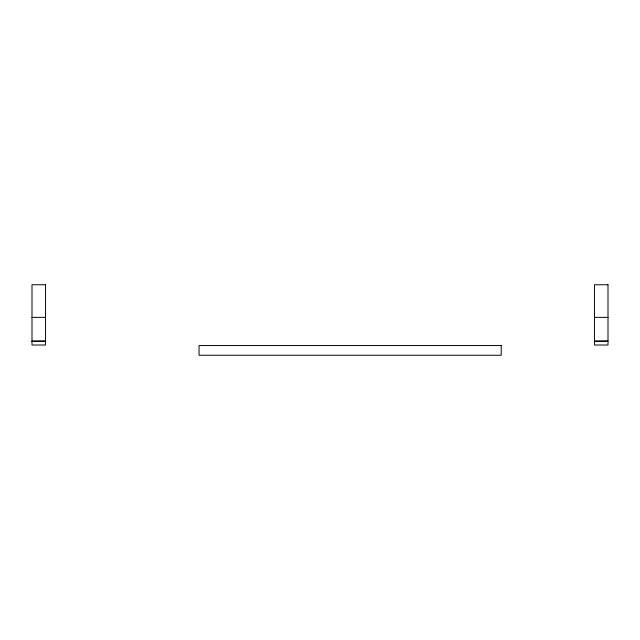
<?xml version="1.0" encoding="UTF-8"?>
<svg xmlns="http://www.w3.org/2000/svg" width="640" height="640" viewBox="0 0 640 640"><rect width="100%" height="100%" fill="white"/><g stroke="black" fill="none" stroke-linecap="round" stroke-linejoin="round"><path stroke-width="0.96" d="M32 341.248L45.544 341.136L32 341.136M594.456 341.248L608 341.136L594.456 341.136M32 317.368L45.544 317.368M594.456 317.368L608 317.368M45.544 284.752L32 284.752L32 345.016L45.544 345.016L45.544 284.752M608 284.752L594.456 284.752L594.456 345.016L608 345.016L608 284.752M501.216 345.552L199.048 345.552L199.048 355.248L501.216 355.248L501.216 345.552"/></g></svg>
